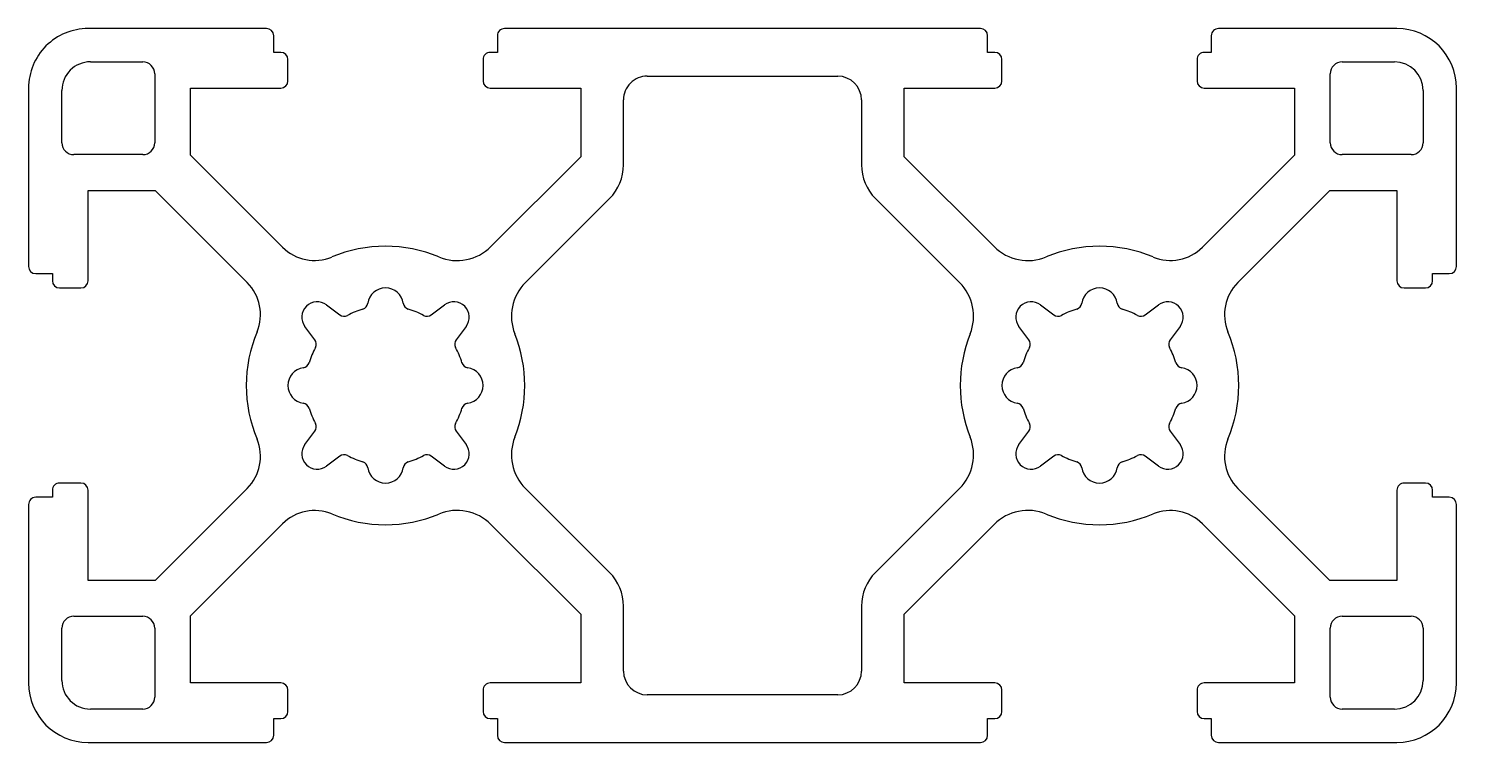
# Model space of a CAD drawing. Extents: x 528.2 to 588.2, y 381.8 to 411.8.
import ezdxf

# ---------------------------------------------------------------- set-up
doc = ezdxf.new("R2010")
doc.units = 0
doc.layers.get('0').update_dxf_attribs({"linetype": 'CONTINUOUS'})

msp = doc.modelspace()

# ---------------------------------------------------------------- linework, layer by layer
for p, q in [((538.228, 411.771), (530.728, 411.771)), ((568.228, 411.771), (548.228, 411.771)), ((585.728, 411.771), (578.228, 411.771)), ((538.528, 410.771), (538.528, 411.471)), ((547.928, 411.471), (547.928, 410.771)), ((568.528, 410.771), (568.528, 411.471)), ((577.928, 411.471), (577.928, 410.771)), ((538.828, 410.771), (538.528, 410.771)), ((539.128, 409.571), (539.128, 410.471)), ((547.328, 410.471), (547.328, 409.571)), ((547.928, 410.771), (547.628, 410.771)), ((568.828, 410.771), (568.528, 410.771)), ((569.128, 409.571), (569.128, 410.471)), ((577.328, 410.471), (577.328, 409.571)), ((577.928, 410.771), (577.628, 410.771)), ((530.828, 410.371), (533.028, 410.371)), ((533.528, 409.871), (533.528, 406.971)), ((582.928, 406.971), (582.928, 409.871)), ((583.428, 410.371), (585.628, 410.371)), ((528.228, 409.271), (528.228, 401.771)), ((535.028, 409.271), (538.828, 409.271)), ((535.028, 406.455), (535.028, 409.271)), ((547.628, 409.271), (551.428, 409.271)), ((551.428, 409.271), (551.428, 406.385)), ((554.228, 409.771), (562.228, 409.771)), ((565.028, 409.271), (568.828, 409.271)), ((565.028, 406.65), (565.028, 409.271)), ((577.628, 409.271), (581.428, 409.271)), ((581.428, 409.271), (581.428, 406.455)), ((588.228, 401.771), (588.228, 409.271)), ((529.628, 406.971), (529.628, 409.171)), ((553.228, 406.043), (553.228, 408.771)), ((563.228, 408.771), (563.228, 406.043)), ((586.828, 409.171), (586.828, 406.971)), ((533.028, 406.471), (530.128, 406.471)), ((538.903, 402.581), (535.028, 406.455)), ((551.428, 406.385), (547.65, 402.607)), ((565.028, 406.385), (565.028, 406.65)), ((568.806, 402.607), (565.028, 406.385)), ((581.428, 406.455), (577.553, 402.581)), ((586.328, 406.471), (583.428, 406.471)), ((530.728, 401.171), (530.728, 404.971)), ((530.728, 404.971), (533.543, 404.971)), ((533.543, 404.971), (537.418, 401.096)), ((549.105, 401.092), (552.642, 404.629)), ((563.814, 404.629), (567.235, 401.208)), ((579.038, 401.096), (582.913, 404.971)), ((582.913, 404.971), (585.728, 404.971)), ((585.728, 404.971), (585.728, 401.171)), ((528.528, 401.471), (529.228, 401.471)), ((529.228, 401.471), (529.228, 401.171)), ((587.228, 401.471), (587.928, 401.471)), ((587.228, 401.171), (587.228, 401.471)), ((529.528, 400.871), (530.428, 400.871)), ((567.235, 401.208), (567.35, 401.092)), ((586.028, 400.871), (586.928, 400.871)), ((540.75, 400.158), (541.309, 399.739)), ((545.147, 399.739), (545.706, 400.158)), ((570.75, 400.158), (571.309, 399.739)), ((575.147, 399.739), (575.706, 400.158)), ((540.259, 398.69), (539.84, 399.248)), ((546.616, 399.248), (546.197, 398.69)), ((570.259, 398.69), (569.84, 399.248)), ((576.616, 399.248), (576.197, 398.69)), ((539.84, 394.293), (540.259, 394.851)), ((546.197, 394.851), (546.616, 394.293)), ((569.84, 394.293), (570.259, 394.851)), ((576.197, 394.851), (576.616, 394.293)), ((541.309, 393.802), (540.75, 393.383)), ((545.706, 393.383), (545.147, 393.802)), ((571.309, 393.802), (570.75, 393.383)), ((575.706, 393.383), (575.147, 393.802)), ((530.428, 392.671), (529.528, 392.671)), ((537.418, 392.445), (533.543, 388.571)), ((552.642, 388.912), (549.105, 392.449)), ((567.35, 392.449), (567.235, 392.333)), ((582.913, 388.571), (579.038, 392.445)), ((586.928, 392.671), (586.028, 392.671)), ((529.228, 392.071), (528.528, 392.071)), ((529.228, 392.371), (529.228, 392.071)), ((530.728, 388.571), (530.728, 392.371)), ((567.235, 392.333), (563.814, 388.912)), ((585.728, 392.371), (585.728, 388.571)), ((587.228, 392.071), (587.228, 392.371)), ((587.928, 392.071), (587.228, 392.071)), ((528.228, 391.771), (528.228, 384.271)), ((588.228, 384.271), (588.228, 391.771)), ((535.028, 387.086), (538.903, 390.961)), ((547.65, 390.934), (551.428, 387.156)), ((565.028, 387.156), (568.806, 390.934)), ((577.553, 390.961), (581.428, 387.086)), ((533.543, 388.571), (530.728, 388.571)), ((585.728, 388.571), (582.913, 388.571)), ((530.128, 387.071), (533.028, 387.071)), ((535.028, 384.271), (535.028, 387.086)), ((551.428, 387.156), (551.428, 384.271)), ((553.228, 384.771), (553.228, 387.498)), ((563.228, 387.498), (563.228, 384.771)), ((565.028, 386.891), (565.028, 387.156)), ((581.428, 387.086), (581.428, 384.271)), ((583.428, 387.071), (586.328, 387.071)), ((529.628, 384.371), (529.628, 386.571)), ((533.528, 386.571), (533.528, 383.671)), ((565.028, 384.271), (565.028, 386.891)), ((582.928, 383.671), (582.928, 386.571)), ((586.828, 386.571), (586.828, 384.371)), ((538.828, 384.271), (535.028, 384.271)), ((551.428, 384.271), (547.628, 384.271)), ((568.828, 384.271), (565.028, 384.271)), ((581.428, 384.271), (577.628, 384.271)), ((539.128, 383.071), (539.128, 383.971)), ((547.328, 383.971), (547.328, 383.071)), ((562.228, 383.771), (554.228, 383.771)), ((569.128, 383.071), (569.128, 383.971)), ((577.328, 383.971), (577.328, 383.071)), ((533.028, 383.171), (530.828, 383.171)), ((585.628, 383.171), (583.428, 383.171)), ((538.528, 382.071), (538.528, 382.771)), ((538.528, 382.771), (538.828, 382.771)), ((547.628, 382.771), (547.928, 382.771)), ((547.928, 382.771), (547.928, 382.071)), ((568.528, 382.071), (568.528, 382.771)), ((568.528, 382.771), (568.828, 382.771)), ((577.628, 382.771), (577.928, 382.771)), ((577.928, 382.771), (577.928, 382.071)), ((530.728, 381.771), (538.228, 381.771)), ((548.228, 381.771), (568.228, 381.771)), ((578.228, 381.771), (585.728, 381.771))]:
    msp.add_line(p, q)
for centre, radius, start, end in [((530.728, 409.271), 2.5, 90, 180.00001), ((538.228, 411.471), 0.3, 0, 90), ((548.228, 411.471), 0.3, 90, 180.00001), ((568.228, 411.471), 0.3, 0, 90), ((578.228, 411.471), 0.3, 90, 180.00001), ((585.728, 409.271), 2.5, 0, 90), ((538.828, 410.471), 0.3, 0, 90), ((547.628, 410.471), 0.3, 90, 180.00001), ((568.828, 410.471), 0.3, 0, 90), ((577.628, 410.471), 0.3, 90, 180.00001), ((530.828, 409.171), 1.2, 90, 180.00001), ((533.028, 409.871), 0.5, 0, 90), ((583.428, 409.871), 0.5, 90, 180.00001), ((585.628, 409.171), 1.2, 0, 90), ((538.828, 409.571), 0.3, 270, 0), ((547.628, 409.571), 0.3, 180.00001, 270), ((554.228, 408.771), 1, 90, 180.00001), ((562.228, 408.771), 1, 0, 90), ((568.828, 409.571), 0.3, 270, 0), ((577.628, 409.571), 0.3, 180.00001, 270), ((530.128, 406.971), 0.5, 180.00001, 270), ((533.028, 406.971), 0.5, 270, 0), ((583.428, 406.971), 0.5, 180.00001, 270), ((586.328, 406.971), 0.5, 270, 0), ((551.228, 406.043), 2, 315, 0), ((565.228, 406.043), 2, 180.00001, 225), ((543.228, 396.771), 5.85, 67.46789, 112.62635), ((546.236, 404.021), 2, 247.46789, 315), ((570.22, 404.021), 2, 225, 292.53212), ((573.228, 396.771), 5.85, 67.37365, 112.53211), ((540.246, 403.924), 1.9, 225, 292.62635), ((576.209, 403.924), 1.9, 247.37365, 315), ((528.528, 401.771), 0.3, 180.00001, 270), ((587.928, 401.771), 0.3, 270, 0), ((529.528, 401.171), 0.3, 180.00001, 270), ((530.428, 401.171), 0.3, 270, 0), ((536.074, 399.752), 1.9, 337.37365, 44.99999), ((543.228, 400.121), 0.75, 8.1515, 171.8485), ((550.52, 399.678), 2, 135, 201.73999), ((565.936, 399.678), 2, 338.26002, 44.99999), ((573.228, 400.121), 0.75, 8.1515, 171.8485), ((580.381, 399.752), 1.9, 135, 202.62635), ((586.028, 401.171), 0.3, 180.00001, 270), ((586.928, 401.171), 0.3, 270, 0), ((540.36, 399.638), 0.65, 53.1515, 216.8485), ((542.188, 400.269), 0.3, 286.54461, 351.84845), ((544.267, 400.269), 0.3, 188.15152, 253.45521), ((546.095, 399.638), 0.65, 323.1515, 126.8485), ((570.36, 399.638), 0.65, 53.1515, 216.8485), ((572.188, 400.269), 0.3, 286.54479, 351.84848), ((574.267, 400.269), 0.3, 188.15155, 253.45539), ((576.095, 399.638), 0.65, 323.1515, 126.8485), ((541.489, 399.98), 0.3, 233.1515, 298.45521), ((543.228, 396.771), 3.35, 106.54479, 118.45522), ((543.228, 396.771), 3.35, 61.54479, 73.45521), ((544.967, 399.98), 0.3, 241.54484, 306.8485), ((571.489, 399.98), 0.3, 233.1515, 298.45516), ((573.228, 396.771), 3.35, 106.54479, 118.45521), ((573.228, 396.771), 3.35, 61.54478, 73.45521), ((574.967, 399.98), 0.3, 241.54479, 306.8485), ((543.228, 396.771), 5.85, 157.37365, 202.62635), ((573.228, 396.771), 5.85, 337.37365, 22.62635), ((540.019, 398.51), 0.3, 331.54478, 36.8485), ((546.437, 398.51), 0.3, 143.1515, 208.45521), ((543.228, 396.771), 5.85, 338.26001, 21.73998), ((573.228, 396.771), 5.85, 158.26001, 201.73998), ((570.019, 398.51), 0.3, 331.54479, 36.8485), ((576.437, 398.51), 0.3, 143.1515, 208.45522), ((543.228, 396.771), 3.35, 151.54479, 163.45521), ((543.228, 396.771), 3.35, 16.54479, 28.45521), ((573.228, 396.771), 3.35, 151.54479, 163.45521), ((573.228, 396.771), 3.35, 16.54479, 28.45521), ((539.878, 396.771), 0.75, 98.1515, 261.84855), ((539.729, 397.81), 0.3, 278.15139, 343.45521), ((546.727, 397.81), 0.3, 196.5448, 261.8485), ((546.578, 396.771), 0.75, 278.1515, 81.84847), ((569.878, 396.771), 0.75, 98.15153, 261.8485), ((569.729, 397.81), 0.3, 278.1515, 343.4552), ((576.727, 397.81), 0.3, 196.54479, 261.84861), ((576.578, 396.771), 0.75, 278.15145, 81.8485), ((539.729, 395.731), 0.3, 16.54478, 81.8485), ((546.727, 395.731), 0.3, 98.15157, 163.45521), ((569.729, 395.731), 0.3, 16.54479, 81.84843), ((576.727, 395.731), 0.3, 98.1515, 163.45522), ((543.228, 396.771), 3.35, 196.54479, 208.45521), ((543.228, 396.771), 3.35, 331.54479, 343.45521), ((573.228, 396.771), 3.35, 196.54479, 208.45521), ((573.228, 396.771), 3.35, 331.54479, 343.45521), ((540.019, 395.031), 0.3, 323.1515, 28.45521), ((546.437, 395.031), 0.3, 151.54476, 216.8485), ((570.019, 395.031), 0.3, 323.1515, 28.45524), ((576.437, 395.031), 0.3, 151.54479, 216.8485), ((536.074, 393.789), 1.9, 315.00001, 22.62635), ((540.36, 393.903), 0.65, 143.1515, 306.8485), ((546.095, 393.903), 0.65, 233.1515, 36.8485), ((550.52, 393.863), 2, 158.26002, 225), ((565.936, 393.863), 2, 315.00001, 21.74), ((570.36, 393.903), 0.65, 143.1515, 306.8485), ((576.095, 393.903), 0.65, 233.1515, 36.8485), ((580.381, 393.789), 1.9, 157.37365, 225), ((541.489, 393.561), 0.3, 61.54458, 126.8485), ((543.228, 396.771), 3.35, 241.54479, 253.45523), ((543.228, 396.771), 3.35, 286.54479, 298.45521), ((544.967, 393.561), 0.3, 53.1515, 118.45521), ((571.489, 393.561), 0.3, 61.54479, 126.8485), ((573.228, 396.771), 3.35, 241.54479, 253.45521), ((573.228, 396.771), 3.35, 286.54477, 298.45521), ((574.967, 393.561), 0.3, 53.1515, 118.45542), ((542.188, 393.272), 0.3, 8.15155, 73.45521), ((543.228, 393.421), 0.75, 188.1515, 351.84849), ((544.267, 393.272), 0.3, 106.54484, 171.8485), ((572.188, 393.272), 0.3, 8.1515, 73.45516), ((573.228, 393.421), 0.75, 188.15151, 351.8485), ((574.267, 393.272), 0.3, 106.54479, 171.84845), ((529.528, 392.371), 0.3, 90, 180.00001), ((530.428, 392.371), 0.3, 0, 90), ((586.028, 392.371), 0.3, 90, 180.00001), ((586.928, 392.371), 0.3, 0, 90), ((528.528, 391.771), 0.3, 90, 180.00001), ((587.928, 391.771), 0.3, 0, 90), ((540.246, 389.617), 1.9, 67.37365, 135), ((543.228, 396.771), 5.85, 247.37365, 292.53211), ((546.236, 389.52), 2, 45, 112.53212), ((570.22, 389.52), 2, 67.46789, 135), ((573.228, 396.771), 5.85, 247.46789, 292.62634), ((576.209, 389.617), 1.9, 45, 112.62636), ((551.228, 387.498), 2, 0, 45), ((565.228, 387.498), 2, 135, 179.99999), ((530.128, 386.571), 0.5, 90, 180.00001), ((533.028, 386.571), 0.5, 0, 90), ((583.428, 386.571), 0.5, 90, 180.00001), ((586.328, 386.571), 0.5, 0, 90), ((554.228, 384.771), 1, 180.00001, 270), ((562.228, 384.771), 1, 270, 0), ((530.728, 384.271), 2.5, 180.00001, 270), ((530.828, 384.371), 1.2, 179.99999, 270), ((538.828, 383.971), 0.3, 0, 90), ((547.628, 383.971), 0.3, 90, 180.00001), ((568.828, 383.971), 0.3, 0, 90), ((577.628, 383.971), 0.3, 90, 180.00001), ((585.628, 384.371), 1.2, 270, 0), ((585.728, 384.271), 2.5, 270, 0), ((533.028, 383.671), 0.5, 270, 0), ((583.428, 383.671), 0.5, 180.00001, 270), ((538.828, 383.071), 0.3, 270, 0), ((547.628, 383.071), 0.3, 180.00001, 270), ((568.828, 383.071), 0.3, 270, 0), ((577.628, 383.071), 0.3, 180.00001, 270), ((538.228, 382.071), 0.3, 270, 0), ((548.228, 382.071), 0.3, 180.00001, 270), ((568.228, 382.071), 0.3, 270, 0), ((578.228, 382.071), 0.3, 180.00001, 270)]:
    msp.add_arc(centre, radius, start, end)

doc.saveas('drawing.dxf')
